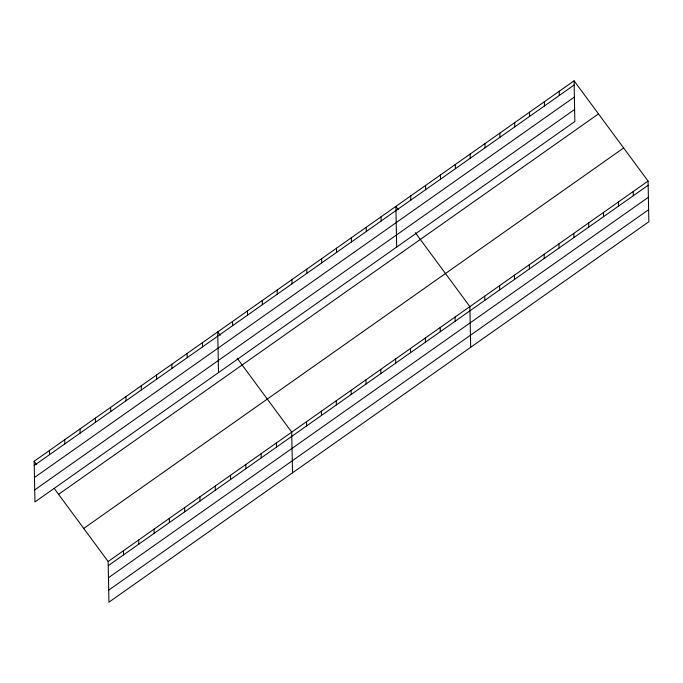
<?xml version="1.0" encoding="UTF-8"?>
<svg xmlns="http://www.w3.org/2000/svg" width="683" height="683" viewBox="0 0 683 683"><rect width="100%" height="100%" fill="white"/><g stroke="black" fill="none" stroke-linecap="round" stroke-linejoin="round"><path stroke-width="1.02" d="M574.07 80.816L574.855 121.506L34.935 501.945L34.15 461.256L574.07 80.816L648.065 181.055L648.85 221.744L108.93 602.184L108.145 561.494L54.188 488.396M34.227 465.456L574.155 85.008M34.466 477.494L574.386 97.054M34.696 489.907L574.625 109.459M58.567 494.338L598.487 113.89M83.727 528.42L623.647 147.972M108.145 561.494L648.065 181.055M108.23 565.686L648.15 185.247M108.46 577.733L648.38 197.285M108.699 590.146L648.619 209.698M398.402 209.749L395.901 206.36L396.678 247.05M415.307 232.655L469.895 306.599L470.672 347.288M220.225 335.302L217.723 331.904L218.509 372.602M237.138 358.199L291.718 432.143L292.503 472.832M34.15 461.256L36.651 464.653M633.218 191.513L633.303 195.705M618.371 201.972L618.457 206.172M603.524 212.439L603.61 216.631M588.678 222.897L588.755 227.097M573.831 233.364L573.908 237.556M559.223 91.274L559.309 95.466M558.984 243.822L559.061 248.014M544.377 101.741L544.453 105.933M544.138 254.289L544.214 258.481M529.53 112.2L529.607 116.392M529.282 264.748L529.368 268.94M514.683 122.667L514.76 126.859M514.436 275.215L514.521 279.407M499.836 133.125L499.913 137.317M499.589 285.673L499.674 289.865M484.981 143.584L485.067 147.784M484.742 296.132L484.819 300.332M470.135 154.051L470.22 158.243M455.288 164.509L455.373 168.71M455.049 317.057L455.126 321.258M440.441 174.976L440.518 179.168M440.202 327.524L440.279 331.716M425.594 185.434L425.671 189.626M425.347 337.983L425.432 342.174M410.748 195.901L410.825 200.093M410.5 348.45L410.585 352.641M395.653 358.908L395.739 363.1M381.046 216.827L381.131 221.019M380.807 369.375L380.892 373.567M366.199 227.285L366.284 231.477M365.96 379.833L366.037 384.025M351.352 237.744L351.438 241.944M351.113 390.292L351.19 394.492M336.506 248.211L336.591 252.403M336.267 400.759L336.343 404.951M321.659 258.669L321.736 262.87M321.42 411.217L321.497 415.418M306.812 269.136L306.889 273.328M306.565 421.684L306.65 425.876M291.965 279.595L292.042 283.786M277.119 290.062L277.196 294.253M276.419 442.925L276.504 447.117M262.263 300.52L262.349 304.712M261.128 453.7L261.205 457.9M247.417 310.987L247.502 315.179M245.829 464.483L245.906 468.675M232.57 321.445L232.655 325.637M230.53 475.266L230.606 479.457M215.23 486.04L215.316 490.232M202.424 342.687L202.51 346.879M199.931 496.823L200.017 501.015M187.125 353.47L187.21 357.661M184.632 507.597L184.717 511.798M171.834 364.244L171.911 368.436M169.341 518.38L169.418 522.572M156.535 375.027L156.612 379.219M154.042 529.154L154.119 533.355M141.236 385.801L141.313 390.002M138.743 539.937L138.82 544.129M125.937 396.584L126.013 400.776M123.444 550.72L123.529 554.912M110.637 407.367L110.723 411.559M95.338 418.141L95.424 422.333M80.048 428.924L80.124 433.116M64.748 439.698L64.825 443.899M49.449 450.481L49.526 454.673"/></g></svg>
